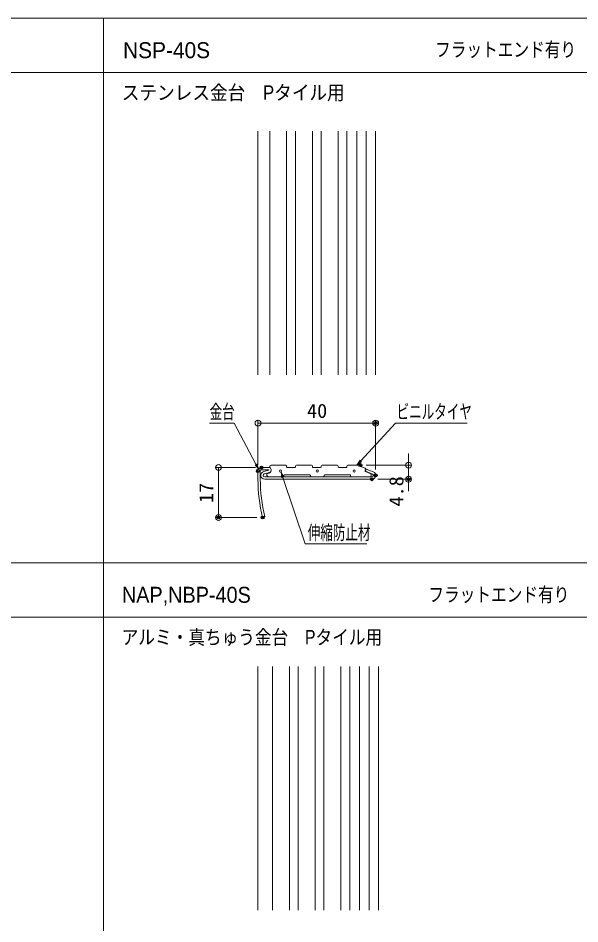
# Model space of a CAD drawing. Units: millimetres, scale not verified. Extents: x -400 to 400, y -277 to 277.
# Drawn here: x 64.6 to 255.6, y -30.7 to 277 of the extents above; entities that cross this region are included whole.
import ezdxf
from ezdxf.enums import TextEntityAlignment as Align

# ---------------------------------------------------------------- set-up
doc = ezdxf.new("R2010")
doc.units = ezdxf.units.MM
doc.header["$LTSCALE"] = 2
doc.header["$PDMODE"] = 32
doc.header["$PDSIZE"] = 1
for name, color, linetype, lineweight in [('0-0_zumenwaku', 6, 'Continuous', 9), ('0-2_0', 1, 'Continuous', 9), ('0-4_1', 3, 'Continuous', 9), ('0-5_CSLAYER1', 3, 'Continuous', 9), ('0-6_sunpou', 7, 'Continuous', 9), ('0-C_6文字', 2, 'Continuous', 9)]:
    doc.layers.add(name, color=color, linetype=linetype, lineweight=lineweight)
doc.layers.add('0-1_moji', color=2, linetype='Continuous')
doc.layers.add('0-3_Defpoints', color=7, linetype='Continuous')
doc.styles.add('ＭＳ ゴシック', font='')
doc.styles.add('ＭＳ Ｐゴシック', font='')
doc.styles.get('ＭＳ ゴシック').set_extended_font_data('MS Gothic')
doc.styles.get('ＭＳ Ｐゴシック').set_extended_font_data('MS PGothic')

# ---------------------------------------------------------------- blocks, each defined once
blk = doc.blocks.new('_Origin')
at = {"layer": '0-2_0'}
blk.add_line((0, 0), (-2, 0), dxfattribs=at)
blk.add_circle((0, 0), 1, dxfattribs=at)
blk = doc.blocks.new('MLeader1')
at = {"layer": '0-C_6文字', "color": 1}
blk.add_line((193.575, 139.384), (217.309, 139.384), dxfattribs=at)
at = {"layer": '0-C_6文字'}
blk.add_line((181.335, 126.364), (179.736, 125.118), dxfattribs=at)
at = {"layer": '0-C_6文字', "color": 1}
blk.add_lwpolyline([(181.09, 126.59), (192.855, 139.384), (193.575, 139.384)], dxfattribs=at)
at = {"layer": '0-C_6文字'}
blk.add_lwpolyline([(180.844, 126.815), (179.736, 125.118), (181.09, 126.59)], dxfattribs=at)
at = {"layer": '0-C_6文字', "style": 'ＭＳ ゴシック', "width": 0.65}
blk.add_text('ビニルタイヤ', height=4.809, dxfattribs=at).set_placement((193.276, 139.441), align=Align.BOTTOM_LEFT)
blk = doc.blocks.new('MLeader2')
at = {"layer": '0-C_6文字', "color": 1}
blk.add_line((137.343, 139.384), (129.697, 139.384), dxfattribs=at)
at = {"layer": '0-C_6文字'}
blk.add_line((145.75, 125.582), (146.391, 123.659), dxfattribs=at)
at = {"layer": '0-C_6文字', "color": 1}
blk.add_lwpolyline([(145.455, 125.426), (138.063, 139.384), (137.343, 139.384)], dxfattribs=at)
at = {"layer": '0-C_6文字'}
blk.add_lwpolyline([(145.16, 125.27), (146.391, 123.659), (145.455, 125.426)], dxfattribs=at)
at = {"layer": '0-C_6文字', "style": 'ＭＳ ゴシック', "width": 0.65}
blk.add_text('金台', height=4.809, dxfattribs=at).set_placement((129.697, 139.433), align=Align.BOTTOM_LEFT)
blk = doc.blocks.new('MLeader3')
at = {"layer": '0-C_6文字'}
blk.add_line((154.309, 120.816), (153.99, 122.818), dxfattribs=at)
at = {"layer": '0-C_6文字', "color": 1}
blk.add_line((162.889, 98.385), (183.136, 98.385), dxfattribs=at)
at = {"layer": '0-C_6文字'}
blk.add_lwpolyline([(154.941, 121.027), (153.99, 122.818), (154.625, 120.922)], dxfattribs=at)
at = {"layer": '0-C_6文字', "color": 1}
blk.add_lwpolyline([(154.625, 120.922), (162.169, 98.385), (162.889, 98.385)], dxfattribs=at)
at = {"layer": '0-C_6文字', "style": 'ＭＳ ゴシック', "width": 0.65}
blk.add_text('伸縮防止材', height=4.809, dxfattribs=at).set_placement((163.069, 98.359), align=Align.BOTTOM_LEFT)

msp = doc.modelspace()

# ---------------------------------------------------------------- linework, layer by layer
at = {"layer": '0-0_zumenwaku'}
for p, q in [((93.577, 276.969), (93.577, -277.031)), ((-399.623, 258.446), (257.977, 258.446)), ((257.977, 91.969), (-400.023, 91.969)), ((-399.623, 73.446), (257.977, 73.446))]:
    msp.add_line(p, q, dxfattribs=at)
msp.add_lwpolyline([(-400.023, -277.031), (399.977, -277.031), (399.977, 276.969), (-400.023, 276.969)], close=True, dxfattribs=at)
at = {"layer": '0-2_0'}
for p, q in [((146.142, 125.118), (146.142, 140.384)), ((148.142, 139.384), (184.142, 139.384)), ((186.142, 123.621), (186.142, 140.384)), ((197.346, 127.118), (197.346, 129.118)), ((145.342, 124.318), (131.717, 124.318)), ((182.965, 125.118), (198.346, 125.118)), ((197.346, 125.118), (197.346, 120.318)), ((132.717, 122.318), (132.717, 109.318)), ((186.842, 120.318), (198.346, 120.318)), ((197.346, 118.318), (197.346, 116.318)), ((145.7, 107.318), (131.717, 107.318))]:
    msp.add_line(p, q, dxfattribs=at)
at = {"layer": '0-3_Defpoints'}
for p in [(186.142, 139.384), (146.142, 123.118), (147.342, 124.318), (180.965, 125.118), (184.842, 120.318), (186.142, 121.621), (197.346, 120.318), (132.717, 107.318), (147.7, 107.318)]:
    msp.add_point(p, dxfattribs=at)
at = {"layer": '0-4_1'}
for p, q in [((146.142, 238.579), (146.142, 155.805)), ((186.142, 238.579), (186.142, 155.805)), ((146.142, 56.748), (146.142, -26.026)), ((187.072, 56.748), (187.072, -26.026))]:
    msp.add_line(p, q, dxfattribs=at)
at = {"layer": '0-5_CSLAYER1'}
for p, q in [((146.142, 120.318), (146.142, 123.118)), ((146.942, 123.318), (146.942, 120.318)), ((149.792, 123.518), (147.142, 123.518)), ((147.342, 124.318), (149.792, 124.318)), ((148.082, 122.958), (149.805, 123.419)), ((150.393, 124.069), (150.104, 124.357)), ((150.142, 124.318), (150.142, 124.618)), ((150.642, 125.118), (155.592, 125.118)), ((155.892, 124.818), (155.892, 124.518)), ((156.092, 124.318), (158.692, 124.318)), ((158.892, 124.518), (158.892, 124.818)), ((159.192, 125.118), (164.342, 125.118)), ((164.642, 124.818), (164.642, 124.518)), ((164.842, 124.318), (167.442, 124.318)), ((167.642, 124.518), (167.642, 124.818)), ((167.942, 125.118), (173.092, 125.118)), ((173.392, 124.818), (173.392, 124.518)), ((173.592, 124.318), (176.192, 124.318)), ((176.392, 124.518), (176.392, 124.818)), ((182.757, 123.589), (182.602, 123.404)), ((150.012, 122.647), (148.29, 122.185)), ((148.43, 121.118), (184.839, 121.118)), ((184.842, 120.318), (148.43, 120.318)), ((149.142, 121.918), (149.142, 122.006)), ((149.364, 122.296), (149.9, 122.44)), ((154.976, 121.618), (154.976, 121.418)), ((155.176, 121.818), (163.776, 121.818)), ((163.976, 121.618), (163.976, 121.418)), ((168.642, 121.618), (168.642, 121.418)), ((177.442, 121.818), (168.842, 121.818)), ((177.642, 121.618), (177.642, 121.418)), ((182.715, 122.935), (184.459, 122.195)), ((184.642, 121.919), (184.642, 121.618)), ((148.477, 107.507), (147.7, 107.318))]:
    msp.add_line(p, q, dxfattribs=at)
for points in [[(176.692, 125.118), (179.736, 125.118), (182.63, 124.064)], [(185.021, 122.089), (182.642, 123.018), (182.932, 123.763), (185.312, 122.834)]]:
    msp.add_lwpolyline(points, dxfattribs=at)
for centre in [(153.809, 123.118), (166.309, 123.118), (178.809, 123.118)]:
    msp.add_circle(centre, 0.35, dxfattribs=at)
for centre, radius, start, end in [((147.342, 123.118), 1.2, 90, 180), ((147.142, 123.318), 0.2, 90, 180), ((149.792, 123.468), 0.85, 285, 90), ((149.792, 123.468), 0.05, 285, 90), ((149.642, 123.405), 1, 285, 45), ((150.642, 124.618), 0.5, 90, 180), ((155.592, 124.818), 0.3, 0, 90), ((156.092, 124.518), 0.2, 180, 270), ((158.692, 124.518), 0.2, 270, 0), ((159.192, 124.818), 0.3, 90, 180), ((164.342, 124.818), 0.3, 0, 90), ((164.842, 124.518), 0.2, 180, 270), ((167.442, 124.518), 0.2, 270, 0), ((167.942, 124.818), 0.3, 90, 180), ((173.092, 124.818), 0.3, 0, 90), ((173.592, 124.518), 0.2, 180, 270), ((176.192, 124.518), 0.2, 270, 0), ((176.692, 124.818), 0.3, 90, 180), ((182.832, 123.212), 0.3, 140, 247), ((182.528, 123.782), 0.3, 320, 70), ((201.142, 120.318), 55, 180, 193.67202), ((201.142, 120.318), 54.2, 180, 193.67202), ((148.43, 121.661), 1.343, 105, 270), ((148.43, 121.661), 0.543, 105, 270), ((149.442, 122.006), 0.3, 105, 180), ((149.942, 121.918), 0.8, 180, 270), ((154.676, 121.418), 0.3, 270, 0), ((155.176, 121.618), 0.2, 90, 180), ((163.776, 121.618), 0.2, 0, 90), ((164.276, 121.418), 0.3, 180, 270), ((168.342, 121.418), 0.3, 270, 0), ((168.842, 121.618), 0.2, 90, 180), ((177.442, 121.618), 0.2, 0, 90), ((177.942, 121.418), 0.3, 180, 270), ((184.142, 121.618), 0.5, 270, 0), ((184.342, 121.919), 0.3, 0, 67), ((184.839, 121.621), 1.303, 270, 68.68871), ((184.839, 121.621), 0.503, 270, 68.68871)]:
    msp.add_arc(centre, radius, start, end, dxfattribs=at)
at = {"layer": '0-6_sunpou'}
for p, q in [((150.142, 155.805), (150.142, 238.579)), ((155.892, 155.805), (155.892, 238.579)), ((158.892, 155.805), (158.892, 238.579)), ((164.642, 155.805), (164.642, 238.579)), ((167.642, 155.805), (167.642, 238.579)), ((173.392, 155.805), (173.392, 238.579)), ((176.392, 155.805), (176.392, 238.579)), ((179.736, 155.805), (179.736, 238.579)), ((182.932, 155.805), (182.932, 238.579)), ((151.072, -26.026), (151.072, 56.748)), ((156.822, -26.026), (156.822, 56.748)), ((159.822, -26.026), (159.822, 56.748)), ((165.572, -26.026), (165.572, 56.748)), ((168.572, -26.026), (168.572, 56.748)), ((174.322, -26.026), (174.322, 56.748)), ((177.322, -26.026), (177.322, 56.748)), ((180.667, -26.026), (180.667, 56.748)), ((183.936, -26.026), (183.936, 56.748))]:
    msp.add_line(p, q, dxfattribs=at)

# ---------------------------------------------------------------- block references
at = {"layer": '0-2_0'}
for p, rotation in [((146.142, 139.384), 180), ((197.346, 125.118), 270), ((132.717, 124.318), 90), ((197.346, 120.318), 90), ((132.717, 107.318), 270)]:
    msp.add_blockref('_Origin', p, dxfattribs=dict(at, rotation=rotation))
msp.add_blockref('_Origin', (186.142, 139.384), dxfattribs=at)
at = {"layer": '0-C_6文字'}
for name in ['MLeader2', 'MLeader1', 'MLeader3']:
    msp.add_blockref(name, (0, 0), dxfattribs=at)

# ---------------------------------------------------------------- texts
at = {"layer": '0-1_moji', "style": 'ＭＳ Ｐゴシック'}
msp.add_text('NSP-40S', height=5.425, dxfattribs=at).set_placement((100.282, 261.73), align=Align.BOTTOM_LEFT)
for s, height, width, p in [('フラットエンド有り', 4.883, 0.8, (206.347, 262.397)), ('ステンレス金台\u3000Pタイル用', 4.883, 0.9, (99.858, 247.764)), ('NAP,NBP-40S', 5.423, 0.95, (99.883, 76.73)), ('フラットエンド有り', 4.883, 0.8, (204.044, 77.255)), ('アルミ・真ちゅう金台\u3000Pタイル用', 4.883, 0.85, (99.809, 62.764))]:
    msp.add_text(s, height=height, dxfattribs=dict(at, width=width)).set_placement(p, align=Align.BOTTOM_LEFT)
at = {"layer": '0-2_0', "color": 2, "style": 'ＭＳ ゴシック', "width": 1.05}
msp.add_text('40', height=4.809, dxfattribs=at).set_placement((162.808, 139.709), align=Align.BOTTOM_LEFT)
for s, p in [('4.8', (197.022, 111.059)), ('17', (132.392, 112.234))]:
    msp.add_text(s, height=4.809, rotation=90, dxfattribs=at).set_placement(p, align=Align.BOTTOM_LEFT)

doc.saveas('drawing.dxf')
